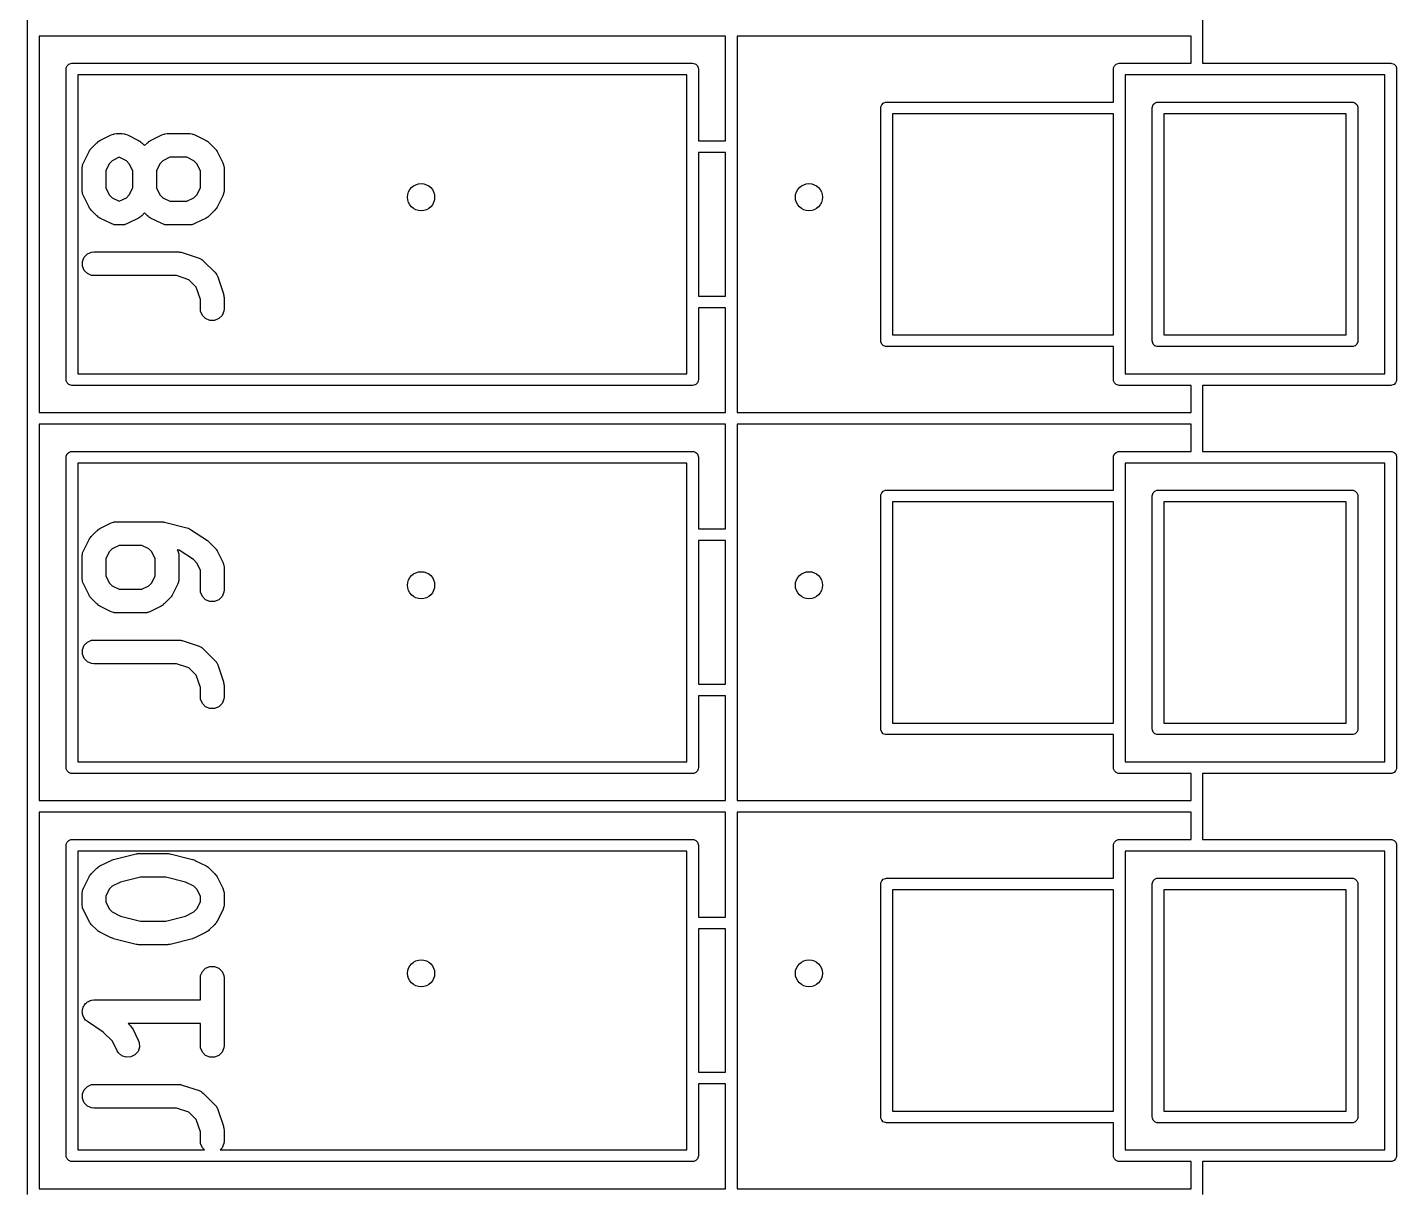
# Model space of a CAD drawing. Extents: x 0.23 to 2.98, y 0.27 to 3.73.
# Drawn here: x 0.23 to 0.925, y 1.407 to 1.997 of the extents above; entities that cross this region are included whole.
import ezdxf

# ---------------------------------------------------------------- set-up
doc = ezdxf.new("R2010")
doc.units = 0
doc.header["$MEASUREMENT"] = 0
doc.layers.add('BLACK', color=7, linetype='CONTINUOUS')

msp = doc.modelspace()

# ---------------------------------------------------------------- linework, layer by layer
at = {"layer": 'BLACK', "linetype": 'CONTINUOUS'}
for p, q in [((0.23044, 1.99583), (0.23044, 2.19268)), ((0.82689, 2.01256), (0.82689, 1.99583)), ((0.23044, 1.79898), (0.23044, 1.99583)), ((0.82689, 1.99583), (0.82689, 1.97909)), ((0.23634, 1.99287), (0.23634, 1.80193)), ((0.58477, 1.99287), (0.23634, 1.99287)), ((0.58477, 1.93972), (0.58477, 1.99287)), ((0.59067, 1.99287), (0.59067, 1.80193)), ((0.82099, 1.99287), (0.59067, 1.99287)), ((0.82099, 1.97909), (0.82099, 1.99287)), ((0.25012, 1.97614), (0.25017, 1.97672)), ((0.25012, 1.81866), (0.25012, 1.97614)), ((0.25017, 1.97672), (0.25062, 1.97778)), ((0.25062, 1.97778), (0.25143, 1.9786)), ((0.25143, 1.9786), (0.25249, 1.97904)), ((0.25249, 1.97904), (0.25307, 1.97909)), ((0.25307, 1.97909), (0.56803, 1.97909)), ((0.56803, 1.97909), (0.56861, 1.97904)), ((0.56861, 1.97904), (0.56967, 1.9786)), ((0.56967, 1.9786), (0.57049, 1.97778)), ((0.57049, 1.97778), (0.57093, 1.97672)), ((0.57093, 1.97672), (0.57098, 1.97614)), ((0.57098, 1.97614), (0.57098, 1.93972)), ((0.78162, 1.97614), (0.78167, 1.97672)), ((0.78162, 1.95941), (0.78162, 1.97614)), ((0.78167, 1.97672), (0.78212, 1.97778)), ((0.78212, 1.97778), (0.78293, 1.9786)), ((0.78293, 1.9786), (0.78399, 1.97904)), ((0.78399, 1.97904), (0.78457, 1.97909)), ((0.78457, 1.97909), (0.82099, 1.97909)), ((0.82689, 1.97909), (0.92241, 1.97909)), ((0.92241, 1.97909), (0.92298, 1.97904)), ((0.92298, 1.97904), (0.92405, 1.9786)), ((0.92405, 1.9786), (0.92486, 1.97778)), ((0.92486, 1.97778), (0.9253, 1.97672)), ((0.9253, 1.97672), (0.9253, 1.97636)), ((0.9253, 1.97636), (0.92532, 1.97614)), ((0.92532, 1.97614), (0.92532, 1.81866)), ((0.25602, 1.97319), (0.25602, 1.82161)), ((0.56508, 1.97319), (0.25602, 1.97319)), ((0.56508, 1.82161), (0.56508, 1.97319)), ((0.78752, 1.97319), (0.78752, 1.82161)), ((0.91942, 1.97319), (0.78752, 1.97319)), ((0.91942, 1.82161), (0.91942, 1.97319)), ((0.66351, 1.95646), (0.66356, 1.95704)), ((0.66351, 1.83834), (0.66351, 1.95646)), ((0.66356, 1.95704), (0.66401, 1.9581)), ((0.66401, 1.9581), (0.66482, 1.95892)), ((0.66482, 1.95892), (0.66588, 1.95936)), ((0.66588, 1.95936), (0.66592, 1.95936)), ((0.66592, 1.95936), (0.66646, 1.95941)), ((0.66646, 1.95941), (0.78162, 1.95941)), ((0.66941, 1.9535), (0.66941, 1.8413)), ((0.78162, 1.9535), (0.66941, 1.9535)), ((0.78162, 1.8413), (0.78162, 1.9535)), ((0.80131, 1.9565), (0.80136, 1.95707)), ((0.80131, 1.83831), (0.80131, 1.9565)), ((0.80136, 1.95707), (0.8018, 1.95814)), ((0.8018, 1.95814), (0.80262, 1.95895)), ((0.80262, 1.95895), (0.80368, 1.95939)), ((0.80368, 1.95939), (0.80408, 1.95939)), ((0.80408, 1.95939), (0.80426, 1.95941)), ((0.80426, 1.95941), (0.90268, 1.95941)), ((0.80721, 1.9535), (0.80721, 1.8413)), ((0.89973, 1.9535), (0.80721, 1.9535)), ((0.89973, 1.8413), (0.89973, 1.9535)), ((0.90268, 1.95941), (0.90286, 1.95939)), ((0.90286, 1.95939), (0.90326, 1.95939)), ((0.90326, 1.95939), (0.90432, 1.95895)), ((0.90432, 1.95895), (0.90514, 1.95814)), ((0.90514, 1.95814), (0.90558, 1.95707)), ((0.90558, 1.95707), (0.90563, 1.9565)), ((0.90563, 1.9565), (0.90563, 1.83831)), ((0.26284, 1.93593), (0.2657, 1.93879)), ((0.2657, 1.93879), (0.26616, 1.93916)), ((0.26616, 1.93916), (0.26626, 1.93928)), ((0.26626, 1.93928), (0.26644, 1.9394)), ((0.26644, 1.9394), (0.2666, 1.93953)), ((0.2666, 1.93953), (0.26675, 1.93959)), ((0.26675, 1.93959), (0.26725, 1.93991)), ((0.26725, 1.93991), (0.27297, 1.94277)), ((0.27297, 1.94277), (0.27407, 1.94319)), ((0.27407, 1.94319), (0.27428, 1.9432)), ((0.27428, 1.9432), (0.27448, 1.94329)), ((0.27448, 1.94329), (0.27565, 1.9434)), ((0.27565, 1.9434), (0.27851, 1.9434)), ((0.27851, 1.9434), (0.27968, 1.94329)), ((0.27968, 1.94329), (0.27988, 1.9432)), ((0.27988, 1.9432), (0.28009, 1.94319)), ((0.28009, 1.94319), (0.28119, 1.94277)), ((0.28119, 1.94277), (0.28691, 1.93991)), ((0.28691, 1.93991), (0.28741, 1.93959)), ((0.28741, 1.93959), (0.28756, 1.93953)), ((0.28756, 1.93953), (0.28772, 1.9394)), ((0.28772, 1.9394), (0.2879, 1.93928)), ((0.2879, 1.93928), (0.28801, 1.93916)), ((0.28801, 1.93916), (0.28847, 1.93879)), ((0.28847, 1.93879), (0.28994, 1.93732)), ((0.28994, 1.93732), (0.29141, 1.93879)), ((0.29141, 1.93879), (0.29187, 1.93916)), ((0.29187, 1.93916), (0.29197, 1.93928)), ((0.29197, 1.93928), (0.29215, 1.9394)), ((0.29215, 1.9394), (0.29232, 1.93953)), ((0.29232, 1.93953), (0.29247, 1.93959)), ((0.29247, 1.93959), (0.29297, 1.93991)), ((0.29297, 1.93991), (0.29868, 1.94277)), ((0.29868, 1.94277), (0.29978, 1.94319)), ((0.29978, 1.94319), (0.3, 1.9432)), ((0.3, 1.9432), (0.3002, 1.94329)), ((0.3002, 1.94329), (0.30137, 1.9434)), ((0.30137, 1.9434), (0.3128, 1.9434)), ((0.3128, 1.9434), (0.31397, 1.94329)), ((0.31397, 1.94329), (0.31416, 1.9432)), ((0.31416, 1.9432), (0.31438, 1.94319)), ((0.31438, 1.94319), (0.31548, 1.94277)), ((0.31548, 1.94277), (0.32119, 1.93991)), ((0.32119, 1.93991), (0.3217, 1.93959)), ((0.3217, 1.93959), (0.32184, 1.93953)), ((0.32184, 1.93953), (0.32201, 1.9394)), ((0.32201, 1.9394), (0.32219, 1.93928)), ((0.32219, 1.93928), (0.32229, 1.93916)), ((0.32229, 1.93916), (0.32275, 1.93879)), ((0.32275, 1.93879), (0.32561, 1.93593)), ((0.57098, 1.93972), (0.58477, 1.93972)), ((0.25886, 1.92866), (0.26171, 1.93437)), ((0.26171, 1.93437), (0.26203, 1.93487)), ((0.26203, 1.93487), (0.26209, 1.93502)), ((0.26209, 1.93502), (0.26223, 1.93519)), ((0.26223, 1.93519), (0.26234, 1.93537)), ((0.26234, 1.93537), (0.26246, 1.93547)), ((0.26246, 1.93547), (0.26284, 1.93593)), ((0.32561, 1.93593), (0.32599, 1.93547)), ((0.32599, 1.93547), (0.32611, 1.93537)), ((0.32611, 1.93537), (0.32622, 1.93519)), ((0.32622, 1.93519), (0.32636, 1.93502)), ((0.32636, 1.93502), (0.32642, 1.93487)), ((0.32642, 1.93487), (0.32673, 1.93437)), ((0.32673, 1.93437), (0.32959, 1.92866)), ((0.57098, 1.93382), (0.57098, 1.86098)), ((0.58477, 1.93382), (0.57098, 1.93382)), ((0.58477, 1.86098), (0.58477, 1.93382)), ((0.25822, 1.92597), (0.25834, 1.92714)), ((0.25822, 1.91454), (0.25822, 1.92597)), ((0.25834, 1.92714), (0.25842, 1.92734)), ((0.25842, 1.92734), (0.25844, 1.92756)), ((0.25844, 1.92756), (0.25886, 1.92866)), ((0.27201, 1.92813), (0.27022, 1.92456)), ((0.27349, 1.92961), (0.27201, 1.92813)), ((0.27707, 1.9314), (0.27349, 1.92961)), ((0.27709, 1.9314), (0.27707, 1.9314)), ((0.28067, 1.92961), (0.27709, 1.9314)), ((0.28215, 1.92813), (0.28067, 1.92961)), ((0.28394, 1.92456), (0.28215, 1.92813)), ((0.29773, 1.92813), (0.29594, 1.92456)), ((0.29921, 1.92961), (0.29773, 1.92813)), ((0.30278, 1.9314), (0.29921, 1.92961)), ((0.31138, 1.9314), (0.30278, 1.9314)), ((0.31496, 1.92961), (0.31138, 1.9314)), ((0.31644, 1.92813), (0.31496, 1.92961)), ((0.31822, 1.92456), (0.31644, 1.92813)), ((0.32959, 1.92866), (0.33001, 1.92756)), ((0.33001, 1.92756), (0.33003, 1.92734)), ((0.33003, 1.92734), (0.33011, 1.92714)), ((0.33011, 1.92714), (0.33022, 1.92597)), ((0.33022, 1.92597), (0.33022, 1.91454)), ((0.27022, 1.92456), (0.27022, 1.91596)), ((0.28394, 1.91596), (0.28394, 1.92456)), ((0.29594, 1.92456), (0.29594, 1.91596)), ((0.31822, 1.91596), (0.31822, 1.92456)), ((0.25834, 1.91337), (0.25822, 1.91454)), ((0.25842, 1.91317), (0.25834, 1.91337)), ((0.25844, 1.91296), (0.25842, 1.91317)), ((0.25886, 1.91186), (0.25844, 1.91296)), ((0.26171, 1.90615), (0.25886, 1.91186)), ((0.27022, 1.91596), (0.27201, 1.91238)), ((0.27201, 1.91238), (0.27349, 1.9109)), ((0.28067, 1.9109), (0.28215, 1.91238)), ((0.28215, 1.91238), (0.28394, 1.91596)), ((0.29594, 1.91596), (0.29773, 1.91238)), ((0.29773, 1.91238), (0.29921, 1.9109)), ((0.31496, 1.9109), (0.31644, 1.91238)), ((0.31644, 1.91238), (0.31822, 1.91596)), ((0.32959, 1.91186), (0.32673, 1.90615)), ((0.33001, 1.91296), (0.32959, 1.91186)), ((0.33003, 1.91317), (0.33001, 1.91296)), ((0.33011, 1.91337), (0.33003, 1.91317)), ((0.33022, 1.91454), (0.33011, 1.91337)), ((0.26203, 1.90564), (0.26171, 1.90615)), ((0.26209, 1.9055), (0.26203, 1.90564)), ((0.26223, 1.90533), (0.26209, 1.9055)), ((0.26234, 1.90515), (0.26223, 1.90533)), ((0.26246, 1.90505), (0.26234, 1.90515)), ((0.26284, 1.90459), (0.26246, 1.90505)), ((0.2657, 1.90173), (0.26284, 1.90459)), ((0.27349, 1.9109), (0.27707, 1.90912)), ((0.27707, 1.90912), (0.27709, 1.90912)), ((0.27709, 1.90912), (0.28067, 1.9109)), ((0.29921, 1.9109), (0.30278, 1.90912)), ((0.30278, 1.90912), (0.31138, 1.90912)), ((0.31138, 1.90912), (0.31496, 1.9109)), ((0.32561, 1.90459), (0.32275, 1.90173)), ((0.32599, 1.90505), (0.32561, 1.90459)), ((0.32611, 1.90515), (0.32599, 1.90505)), ((0.32622, 1.90533), (0.32611, 1.90515)), ((0.32636, 1.9055), (0.32622, 1.90533)), ((0.32642, 1.90564), (0.32636, 1.9055)), ((0.32673, 1.90615), (0.32642, 1.90564)), ((0.26616, 1.90135), (0.2657, 1.90173)), ((0.26626, 1.90123), (0.26616, 1.90135)), ((0.26644, 1.90112), (0.26626, 1.90123)), ((0.2666, 1.90098), (0.26644, 1.90112)), ((0.26675, 1.90092), (0.2666, 1.90098)), ((0.26725, 1.90061), (0.26675, 1.90092)), ((0.27297, 1.89775), (0.26725, 1.90061)), ((0.27407, 1.89733), (0.27297, 1.89775)), ((0.27428, 1.89731), (0.27407, 1.89733)), ((0.27448, 1.89723), (0.27428, 1.89731)), ((0.27565, 1.89712), (0.27448, 1.89723)), ((0.27851, 1.89712), (0.27565, 1.89712)), ((0.27968, 1.89723), (0.27851, 1.89712)), ((0.27988, 1.89731), (0.27968, 1.89723)), ((0.28009, 1.89733), (0.27988, 1.89731)), ((0.28119, 1.89775), (0.28009, 1.89733)), ((0.28691, 1.90061), (0.28119, 1.89775)), ((0.28741, 1.90092), (0.28691, 1.90061)), ((0.28756, 1.90098), (0.28741, 1.90092)), ((0.28772, 1.90112), (0.28756, 1.90098)), ((0.2879, 1.90123), (0.28772, 1.90112)), ((0.28801, 1.90135), (0.2879, 1.90123)), ((0.28847, 1.90173), (0.28801, 1.90135)), ((0.28994, 1.9032), (0.28847, 1.90173)), ((0.29141, 1.90173), (0.28994, 1.9032)), ((0.29187, 1.90135), (0.29141, 1.90173)), ((0.29197, 1.90123), (0.29187, 1.90135)), ((0.29215, 1.90112), (0.29197, 1.90123)), ((0.29232, 1.90098), (0.29215, 1.90112)), ((0.29247, 1.90092), (0.29232, 1.90098)), ((0.29297, 1.90061), (0.29247, 1.90092)), ((0.29868, 1.89775), (0.29297, 1.90061)), ((0.29978, 1.89733), (0.29868, 1.89775)), ((0.3, 1.89731), (0.29978, 1.89733)), ((0.3002, 1.89723), (0.3, 1.89731)), ((0.30137, 1.89712), (0.3002, 1.89723)), ((0.3128, 1.89712), (0.30137, 1.89712)), ((0.31397, 1.89723), (0.3128, 1.89712)), ((0.31416, 1.89731), (0.31397, 1.89723)), ((0.31438, 1.89733), (0.31416, 1.89731)), ((0.31548, 1.89775), (0.31438, 1.89733)), ((0.32119, 1.90061), (0.31548, 1.89775)), ((0.3217, 1.90092), (0.32119, 1.90061)), ((0.32184, 1.90098), (0.3217, 1.90092)), ((0.32201, 1.90112), (0.32184, 1.90098)), ((0.32219, 1.90123), (0.32201, 1.90112)), ((0.32229, 1.90135), (0.32219, 1.90123)), ((0.32275, 1.90173), (0.32229, 1.90135)), ((0.26089, 1.88239), (0.26305, 1.88329)), ((0.26305, 1.88329), (0.26422, 1.8834)), ((0.26422, 1.8834), (0.30708, 1.8834)), ((0.30708, 1.8834), (0.30767, 1.88334)), ((0.30767, 1.88334), (0.30783, 1.88335)), ((0.30783, 1.88335), (0.30804, 1.88331)), ((0.30804, 1.88331), (0.30825, 1.88329)), ((0.30825, 1.88329), (0.3084, 1.88323)), ((0.3084, 1.88323), (0.30898, 1.88309)), ((0.25834, 1.87857), (0.25923, 1.88074)), ((0.25834, 1.87623), (0.25834, 1.87857)), ((0.25923, 1.87407), (0.25834, 1.87623)), ((0.25923, 1.88074), (0.26089, 1.88239)), ((0.30898, 1.88309), (0.31755, 1.88024)), ((0.31755, 1.88024), (0.31862, 1.87976)), ((0.31862, 1.87976), (0.31879, 1.87962)), ((0.31879, 1.87962), (0.31899, 1.87953)), ((0.31899, 1.87953), (0.31989, 1.87879)), ((0.31989, 1.87879), (0.32561, 1.87307)), ((0.26089, 1.87241), (0.25923, 1.87407)), ((0.26305, 1.87152), (0.26089, 1.87241)), ((0.26422, 1.8714), (0.26305, 1.87152)), ((0.30611, 1.8714), (0.26422, 1.8714)), ((0.31241, 1.8693), (0.30611, 1.8714)), ((0.31612, 1.86559), (0.31241, 1.8693)), ((0.32561, 1.87307), (0.32636, 1.87216)), ((0.32636, 1.87216), (0.32644, 1.87196)), ((0.32644, 1.87196), (0.32658, 1.8718)), ((0.32658, 1.8718), (0.32706, 1.87073)), ((0.32706, 1.87073), (0.32992, 1.86216)), ((0.31822, 1.85929), (0.31612, 1.86559)), ((0.31822, 1.85454), (0.31822, 1.85929)), ((0.32992, 1.86216), (0.33005, 1.86158)), ((0.33005, 1.86158), (0.33011, 1.86143)), ((0.33011, 1.86143), (0.33013, 1.86122)), ((0.33013, 1.86122), (0.33018, 1.86101)), ((0.33018, 1.86101), (0.33017, 1.86085)), ((0.33017, 1.86085), (0.33022, 1.86026)), ((0.33022, 1.86026), (0.33022, 1.85454)), ((0.57098, 1.86098), (0.58477, 1.86098)), ((0.31834, 1.85337), (0.31822, 1.85454)), ((0.31923, 1.85121), (0.31834, 1.85337)), ((0.32089, 1.84956), (0.31923, 1.85121)), ((0.32305, 1.84866), (0.32089, 1.84956)), ((0.32539, 1.84866), (0.32305, 1.84866)), ((0.32756, 1.84956), (0.32539, 1.84866)), ((0.32921, 1.85121), (0.32756, 1.84956)), ((0.33011, 1.85337), (0.32921, 1.85121)), ((0.33022, 1.85454), (0.33011, 1.85337)), ((0.58477, 1.85508), (0.57098, 1.85508)), ((0.57098, 1.85508), (0.57098, 1.81866)), ((0.58477, 1.80193), (0.58477, 1.85508)), ((0.66356, 1.83777), (0.66351, 1.83834)), ((0.66401, 1.8367), (0.66356, 1.83777)), ((0.66482, 1.83589), (0.66401, 1.8367)), ((0.66588, 1.83545), (0.66482, 1.83589)), ((0.66592, 1.83545), (0.66588, 1.83545)), ((0.66646, 1.83539), (0.66592, 1.83545)), ((0.78162, 1.83539), (0.66646, 1.83539)), ((0.66941, 1.8413), (0.78162, 1.8413)), ((0.78162, 1.81866), (0.78162, 1.83539)), ((0.80136, 1.83773), (0.80131, 1.83831)), ((0.8018, 1.83667), (0.80136, 1.83773)), ((0.80262, 1.83585), (0.8018, 1.83667)), ((0.80368, 1.83541), (0.80262, 1.83585)), ((0.80408, 1.83541), (0.80368, 1.83541)), ((0.80426, 1.83539), (0.80408, 1.83541)), ((0.90268, 1.83539), (0.80426, 1.83539)), ((0.80721, 1.8413), (0.89973, 1.8413)), ((0.90286, 1.83541), (0.90268, 1.83539)), ((0.90326, 1.83541), (0.90286, 1.83541)), ((0.90432, 1.83585), (0.90326, 1.83541)), ((0.90514, 1.83667), (0.90432, 1.83585)), ((0.90558, 1.83773), (0.90514, 1.83667)), ((0.90563, 1.83831), (0.90558, 1.83773)), ((0.25602, 1.82161), (0.56508, 1.82161)), ((0.78752, 1.82161), (0.91942, 1.82161)), ((0.25017, 1.81809), (0.25012, 1.81866)), ((0.25062, 1.81702), (0.25017, 1.81809)), ((0.25143, 1.81621), (0.25062, 1.81702)), ((0.25249, 1.81577), (0.25143, 1.81621)), ((0.25307, 1.81571), (0.25249, 1.81577)), ((0.56803, 1.81571), (0.25307, 1.81571)), ((0.56861, 1.81577), (0.56803, 1.81571)), ((0.56967, 1.81621), (0.56861, 1.81577)), ((0.57049, 1.81702), (0.56967, 1.81621)), ((0.57093, 1.81809), (0.57049, 1.81702)), ((0.57098, 1.81866), (0.57093, 1.81809)), ((0.78167, 1.81809), (0.78162, 1.81866)), ((0.78212, 1.81702), (0.78167, 1.81809)), ((0.78293, 1.81621), (0.78212, 1.81702)), ((0.78399, 1.81577), (0.78293, 1.81621)), ((0.78457, 1.81571), (0.78399, 1.81577)), ((0.82099, 1.81571), (0.78457, 1.81571)), ((0.82099, 1.80193), (0.82099, 1.81571)), ((0.92237, 1.81571), (0.82689, 1.81571)), ((0.82689, 1.81571), (0.82689, 1.79898)), ((0.92295, 1.81577), (0.92237, 1.81571)), ((0.92401, 1.81621), (0.92295, 1.81577)), ((0.92483, 1.81702), (0.92401, 1.81621)), ((0.92527, 1.81809), (0.92483, 1.81702)), ((0.92532, 1.81866), (0.92527, 1.81809)), ((0.23634, 1.80193), (0.58477, 1.80193)), ((0.59067, 1.80193), (0.82099, 1.80193)), ((0.23044, 1.60213), (0.23044, 1.79898)), ((0.23634, 1.79602), (0.23634, 1.60508)), ((0.58477, 1.79602), (0.23634, 1.79602)), ((0.58477, 1.74287), (0.58477, 1.79602)), ((0.59067, 1.79602), (0.59067, 1.60508)), ((0.82099, 1.79602), (0.59067, 1.79602)), ((0.82099, 1.78224), (0.82099, 1.79602)), ((0.82689, 1.79898), (0.82689, 1.78224)), ((0.25012, 1.77929), (0.25017, 1.77987)), ((0.25012, 1.62181), (0.25012, 1.77929)), ((0.25017, 1.77987), (0.25062, 1.78093)), ((0.25062, 1.78093), (0.25143, 1.78175)), ((0.25143, 1.78175), (0.25249, 1.78219)), ((0.25249, 1.78219), (0.25307, 1.78224)), ((0.25307, 1.78224), (0.56803, 1.78224)), ((0.56803, 1.78224), (0.56861, 1.78219)), ((0.56861, 1.78219), (0.56967, 1.78175)), ((0.56967, 1.78175), (0.57049, 1.78093)), ((0.57049, 1.78093), (0.57093, 1.77987)), ((0.57093, 1.77987), (0.57098, 1.77929)), ((0.57098, 1.77929), (0.57098, 1.74287)), ((0.78162, 1.77929), (0.78167, 1.77987)), ((0.78162, 1.76256), (0.78162, 1.77929)), ((0.78167, 1.77987), (0.78212, 1.78093)), ((0.78212, 1.78093), (0.78293, 1.78175)), ((0.78293, 1.78175), (0.78399, 1.78219)), ((0.78399, 1.78219), (0.78457, 1.78224)), ((0.78457, 1.78224), (0.82099, 1.78224)), ((0.82689, 1.78224), (0.92241, 1.78224)), ((0.92241, 1.78224), (0.92298, 1.78219)), ((0.92298, 1.78219), (0.92405, 1.78175)), ((0.92405, 1.78175), (0.92486, 1.78093)), ((0.92486, 1.78093), (0.9253, 1.77987)), ((0.9253, 1.77987), (0.9253, 1.77951)), ((0.9253, 1.77951), (0.92532, 1.77929)), ((0.92532, 1.77929), (0.92532, 1.62181)), ((0.25602, 1.77634), (0.25602, 1.62476)), ((0.56508, 1.77634), (0.25602, 1.77634)), ((0.56508, 1.62476), (0.56508, 1.77634)), ((0.78752, 1.77634), (0.78752, 1.62476)), ((0.91942, 1.77634), (0.78752, 1.77634)), ((0.91942, 1.62476), (0.91942, 1.77634)), ((0.66351, 1.75961), (0.66356, 1.76019)), ((0.66351, 1.64149), (0.66351, 1.75961)), ((0.66356, 1.76019), (0.66401, 1.76125)), ((0.66401, 1.76125), (0.66482, 1.76207)), ((0.66482, 1.76207), (0.66588, 1.76251)), ((0.66588, 1.76251), (0.66592, 1.76251)), ((0.66592, 1.76251), (0.66646, 1.76256)), ((0.66646, 1.76256), (0.78162, 1.76256)), ((0.80131, 1.75965), (0.80136, 1.76022)), ((0.80131, 1.64146), (0.80131, 1.75965)), ((0.80136, 1.76022), (0.8018, 1.76129)), ((0.8018, 1.76129), (0.80262, 1.7621)), ((0.80262, 1.7621), (0.80368, 1.76254)), ((0.80368, 1.76254), (0.80408, 1.76254)), ((0.80408, 1.76254), (0.80426, 1.76256)), ((0.80426, 1.76256), (0.90268, 1.76256)), ((0.90268, 1.76256), (0.90286, 1.76254)), ((0.90286, 1.76254), (0.90326, 1.76254)), ((0.90326, 1.76254), (0.90432, 1.7621)), ((0.90432, 1.7621), (0.90514, 1.76129)), ((0.90514, 1.76129), (0.90558, 1.76022)), ((0.90558, 1.76022), (0.90563, 1.75965)), ((0.90563, 1.75965), (0.90563, 1.64146)), ((0.66941, 1.75665), (0.66941, 1.64445)), ((0.78162, 1.75665), (0.66941, 1.75665)), ((0.78162, 1.64445), (0.78162, 1.75665)), ((0.80721, 1.75665), (0.80721, 1.64445)), ((0.89973, 1.75665), (0.80721, 1.75665)), ((0.89973, 1.64445), (0.89973, 1.75665)), ((0.26725, 1.74306), (0.27297, 1.74592)), ((0.27297, 1.74592), (0.27407, 1.74634)), ((0.27407, 1.74634), (0.27428, 1.74635)), ((0.27428, 1.74635), (0.27448, 1.74644)), ((0.27448, 1.74644), (0.27565, 1.74655)), ((0.27565, 1.74655), (0.29851, 1.74655)), ((0.29851, 1.74655), (0.29871, 1.74653)), ((0.29871, 1.74653), (0.2988, 1.74654)), ((0.2988, 1.74654), (0.29924, 1.74648)), ((0.29924, 1.74648), (0.29968, 1.74644)), ((0.29968, 1.74644), (0.29976, 1.7464)), ((0.29976, 1.7464), (0.29996, 1.74637)), ((0.29996, 1.74637), (0.31139, 1.74351)), ((0.25886, 1.73181), (0.26171, 1.73752)), ((0.26171, 1.73752), (0.26203, 1.73802)), ((0.26203, 1.73802), (0.26209, 1.73817)), ((0.26209, 1.73817), (0.26223, 1.73834)), ((0.26223, 1.73834), (0.26234, 1.73852)), ((0.26234, 1.73852), (0.26246, 1.73862)), ((0.26246, 1.73862), (0.26284, 1.73908)), ((0.26284, 1.73908), (0.2657, 1.74194)), ((0.2657, 1.74194), (0.26616, 1.74231)), ((0.26616, 1.74231), (0.26626, 1.74243)), ((0.26626, 1.74243), (0.26644, 1.74255)), ((0.26644, 1.74255), (0.2666, 1.74268)), ((0.2666, 1.74268), (0.26675, 1.74274)), ((0.26675, 1.74274), (0.26725, 1.74306)), ((0.31139, 1.74351), (0.31208, 1.74327)), ((0.31208, 1.74327), (0.31223, 1.74324)), ((0.31223, 1.74324), (0.31236, 1.74317)), ((0.31236, 1.74317), (0.3125, 1.74312)), ((0.3125, 1.74312), (0.31262, 1.74303)), ((0.31262, 1.74303), (0.31327, 1.74269)), ((0.31327, 1.74269), (0.32184, 1.73697)), ((0.57098, 1.74287), (0.58477, 1.74287)), ((0.25822, 1.72912), (0.25834, 1.73029)), ((0.25834, 1.73029), (0.25842, 1.73049)), ((0.25842, 1.73049), (0.25844, 1.73071)), ((0.25844, 1.73071), (0.25886, 1.73181)), ((0.27201, 1.73128), (0.27022, 1.72771)), ((0.27349, 1.73276), (0.27201, 1.73128)), ((0.27707, 1.73455), (0.27349, 1.73276)), ((0.28852, 1.73455), (0.27707, 1.73455)), ((0.2921, 1.73276), (0.28852, 1.73455)), ((0.29358, 1.73128), (0.2921, 1.73276)), ((0.29537, 1.72771), (0.29358, 1.73128)), ((0.30747, 1.73213), (0.30644, 1.73238)), ((0.30644, 1.73238), (0.30673, 1.73181)), ((0.30673, 1.73181), (0.30715, 1.73071)), ((0.30715, 1.73071), (0.30717, 1.73049)), ((0.30717, 1.73049), (0.30725, 1.73029)), ((0.30725, 1.73029), (0.30737, 1.72912)), ((0.31469, 1.72732), (0.30747, 1.73213)), ((0.32184, 1.73697), (0.32184, 1.73697)), ((0.32184, 1.73697), (0.32184, 1.73697)), ((0.32184, 1.73697), (0.32229, 1.7366)), ((0.32229, 1.7366), (0.32275, 1.73623)), ((0.32275, 1.73623), (0.32275, 1.73623)), ((0.32275, 1.73623), (0.32275, 1.73622)), ((0.32275, 1.73622), (0.32561, 1.73337)), ((0.32561, 1.73337), (0.32599, 1.73291)), ((0.32599, 1.73291), (0.32611, 1.7328)), ((0.32611, 1.7328), (0.32622, 1.73262)), ((0.32622, 1.73262), (0.32636, 1.73246)), ((0.32636, 1.73246), (0.32642, 1.73231)), ((0.32642, 1.73231), (0.32673, 1.73181)), ((0.32673, 1.73181), (0.32959, 1.72609)), ((0.57098, 1.73697), (0.57098, 1.66413)), ((0.58477, 1.73697), (0.57098, 1.73697)), ((0.58477, 1.66413), (0.58477, 1.73697)), ((0.25822, 1.71769), (0.25822, 1.72912)), ((0.27022, 1.72771), (0.27022, 1.71911)), ((0.29537, 1.71911), (0.29537, 1.72771)), ((0.30737, 1.72912), (0.30737, 1.71769)), ((0.31644, 1.72557), (0.31469, 1.72732)), ((0.31822, 1.72199), (0.31644, 1.72557)), ((0.32959, 1.72609), (0.33001, 1.72499)), ((0.33001, 1.72499), (0.33003, 1.72478)), ((0.33003, 1.72478), (0.33011, 1.72458)), ((0.33011, 1.72458), (0.33022, 1.72341)), ((0.33022, 1.72341), (0.33022, 1.71198)), ((0.25834, 1.71652), (0.25822, 1.71769)), ((0.25842, 1.71632), (0.25834, 1.71652)), ((0.27022, 1.71911), (0.27201, 1.71553)), ((0.29358, 1.71553), (0.29537, 1.71911)), ((0.30725, 1.71652), (0.30717, 1.71632)), ((0.30737, 1.71769), (0.30725, 1.71652)), ((0.31822, 1.71198), (0.31822, 1.72199)), ((0.25844, 1.71611), (0.25842, 1.71632)), ((0.25886, 1.71501), (0.25844, 1.71611)), ((0.26171, 1.7093), (0.25886, 1.71501)), ((0.27201, 1.71553), (0.27349, 1.71405)), ((0.27349, 1.71405), (0.27707, 1.71227)), ((0.27707, 1.71227), (0.28852, 1.71227)), ((0.28852, 1.71227), (0.2921, 1.71405)), ((0.2921, 1.71405), (0.29358, 1.71553)), ((0.30673, 1.71501), (0.30388, 1.7093)), ((0.30715, 1.71611), (0.30673, 1.71501)), ((0.30717, 1.71632), (0.30715, 1.71611)), ((0.31834, 1.71081), (0.31822, 1.71198)), ((0.31923, 1.70865), (0.31834, 1.71081)), ((0.33011, 1.71081), (0.32921, 1.70865)), ((0.33022, 1.71198), (0.33011, 1.71081)), ((0.26203, 1.70879), (0.26171, 1.7093)), ((0.26209, 1.70865), (0.26203, 1.70879)), ((0.26223, 1.70848), (0.26209, 1.70865)), ((0.26234, 1.7083), (0.26223, 1.70848)), ((0.26246, 1.7082), (0.26234, 1.7083)), ((0.26284, 1.70774), (0.26246, 1.7082)), ((0.2657, 1.70488), (0.26284, 1.70774)), ((0.26616, 1.7045), (0.2657, 1.70488)), ((0.26626, 1.70438), (0.26616, 1.7045)), ((0.26644, 1.70427), (0.26626, 1.70438)), ((0.2666, 1.70413), (0.26644, 1.70427)), ((0.26675, 1.70407), (0.2666, 1.70413)), ((0.26725, 1.70376), (0.26675, 1.70407)), ((0.27297, 1.7009), (0.26725, 1.70376)), ((0.29834, 1.70376), (0.29262, 1.7009)), ((0.29884, 1.70407), (0.29834, 1.70376)), ((0.29899, 1.70413), (0.29884, 1.70407)), ((0.29915, 1.70427), (0.29899, 1.70413)), ((0.29933, 1.70438), (0.29915, 1.70427)), ((0.29943, 1.7045), (0.29933, 1.70438)), ((0.29989, 1.70488), (0.29943, 1.7045)), ((0.30275, 1.70774), (0.29989, 1.70488)), ((0.30313, 1.7082), (0.30275, 1.70774)), ((0.30325, 1.7083), (0.30313, 1.7082)), ((0.30336, 1.70848), (0.30325, 1.7083)), ((0.3035, 1.70865), (0.30336, 1.70848)), ((0.30356, 1.70879), (0.3035, 1.70865)), ((0.30388, 1.7093), (0.30356, 1.70879)), ((0.32089, 1.70699), (0.31923, 1.70865)), ((0.32305, 1.7061), (0.32089, 1.70699)), ((0.32539, 1.7061), (0.32305, 1.7061)), ((0.32756, 1.70699), (0.32539, 1.7061)), ((0.32921, 1.70865), (0.32756, 1.70699)), ((0.27407, 1.70048), (0.27297, 1.7009)), ((0.27428, 1.70046), (0.27407, 1.70048)), ((0.27448, 1.70038), (0.27428, 1.70046)), ((0.27565, 1.70027), (0.27448, 1.70038)), ((0.28994, 1.70027), (0.27565, 1.70027)), ((0.29111, 1.70038), (0.28994, 1.70027)), ((0.29131, 1.70046), (0.29111, 1.70038)), ((0.29152, 1.70048), (0.29131, 1.70046)), ((0.29262, 1.7009), (0.29152, 1.70048)), ((0.25834, 1.68172), (0.25923, 1.68388)), ((0.25834, 1.67938), (0.25834, 1.68172)), ((0.25923, 1.68388), (0.26089, 1.68554)), ((0.26089, 1.68554), (0.26305, 1.68644)), ((0.26305, 1.68644), (0.26422, 1.68655)), ((0.26422, 1.68655), (0.30708, 1.68655)), ((0.30708, 1.68655), (0.30767, 1.68649)), ((0.30767, 1.68649), (0.30783, 1.6865)), ((0.30783, 1.6865), (0.30804, 1.68646)), ((0.30804, 1.68646), (0.30825, 1.68644)), ((0.30825, 1.68644), (0.3084, 1.68638)), ((0.3084, 1.68638), (0.30898, 1.68624)), ((0.30898, 1.68624), (0.31755, 1.68339)), ((0.31755, 1.68339), (0.31862, 1.68291)), ((0.31862, 1.68291), (0.31879, 1.68277)), ((0.31879, 1.68277), (0.31899, 1.68268)), ((0.31899, 1.68268), (0.31989, 1.68194)), ((0.31989, 1.68194), (0.32561, 1.67622)), ((0.25923, 1.67722), (0.25834, 1.67938)), ((0.26089, 1.67556), (0.25923, 1.67722)), ((0.26305, 1.67467), (0.26089, 1.67556)), ((0.32561, 1.67622), (0.32636, 1.67531)), ((0.32636, 1.67531), (0.32644, 1.67511)), ((0.32644, 1.67511), (0.32658, 1.67495)), ((0.32658, 1.67495), (0.32706, 1.67388)), ((0.26422, 1.67455), (0.26305, 1.67467)), ((0.30611, 1.67455), (0.26422, 1.67455)), ((0.31241, 1.67245), (0.30611, 1.67455)), ((0.31612, 1.66874), (0.31241, 1.67245)), ((0.31822, 1.66243), (0.31612, 1.66874)), ((0.32706, 1.67388), (0.32992, 1.66531)), ((0.31822, 1.65769), (0.31822, 1.66243)), ((0.32992, 1.66531), (0.33005, 1.66473)), ((0.33005, 1.66473), (0.33011, 1.66458)), ((0.33011, 1.66458), (0.33013, 1.66437)), ((0.33013, 1.66437), (0.33018, 1.66416)), ((0.33018, 1.66416), (0.33017, 1.664)), ((0.33017, 1.664), (0.33022, 1.66341)), ((0.33022, 1.66341), (0.33022, 1.65769)), ((0.57098, 1.66413), (0.58477, 1.66413)), ((0.31834, 1.65652), (0.31822, 1.65769)), ((0.31923, 1.65436), (0.31834, 1.65652)), ((0.32089, 1.65271), (0.31923, 1.65436)), ((0.32921, 1.65436), (0.32756, 1.65271)), ((0.33011, 1.65652), (0.32921, 1.65436)), ((0.33022, 1.65769), (0.33011, 1.65652)), ((0.58477, 1.65823), (0.57098, 1.65823)), ((0.57098, 1.65823), (0.57098, 1.62181)), ((0.58477, 1.60508), (0.58477, 1.65823)), ((0.32305, 1.65181), (0.32089, 1.65271)), ((0.32539, 1.65181), (0.32305, 1.65181)), ((0.32756, 1.65271), (0.32539, 1.65181)), ((0.66356, 1.64092), (0.66351, 1.64149)), ((0.66401, 1.63985), (0.66356, 1.64092)), ((0.66941, 1.64445), (0.78162, 1.64445)), ((0.80136, 1.64088), (0.80131, 1.64146)), ((0.8018, 1.63982), (0.80136, 1.64088)), ((0.80721, 1.64445), (0.89973, 1.64445)), ((0.90558, 1.64088), (0.90514, 1.63982)), ((0.90563, 1.64146), (0.90558, 1.64088)), ((0.66482, 1.63904), (0.66401, 1.63985)), ((0.66588, 1.6386), (0.66482, 1.63904)), ((0.66592, 1.6386), (0.66588, 1.6386)), ((0.66646, 1.63854), (0.66592, 1.6386)), ((0.78162, 1.63854), (0.66646, 1.63854)), ((0.78162, 1.62181), (0.78162, 1.63854)), ((0.80262, 1.639), (0.8018, 1.63982)), ((0.80368, 1.63856), (0.80262, 1.639)), ((0.80408, 1.63856), (0.80368, 1.63856)), ((0.80426, 1.63854), (0.80408, 1.63856)), ((0.90268, 1.63854), (0.80426, 1.63854)), ((0.90286, 1.63856), (0.90268, 1.63854)), ((0.90326, 1.63856), (0.90286, 1.63856)), ((0.90432, 1.639), (0.90326, 1.63856)), ((0.90514, 1.63982), (0.90432, 1.639)), ((0.25017, 1.62123), (0.25012, 1.62181)), ((0.25062, 1.62017), (0.25017, 1.62123)), ((0.25143, 1.61936), (0.25062, 1.62017)), ((0.25249, 1.61891), (0.25143, 1.61936)), ((0.25602, 1.62476), (0.56508, 1.62476)), ((0.56967, 1.61936), (0.56861, 1.61891)), ((0.57049, 1.62017), (0.56967, 1.61936)), ((0.57093, 1.62123), (0.57049, 1.62017)), ((0.57098, 1.62181), (0.57093, 1.62123)), ((0.78167, 1.62123), (0.78162, 1.62181)), ((0.78212, 1.62017), (0.78167, 1.62123)), ((0.78293, 1.61936), (0.78212, 1.62017)), ((0.78399, 1.61891), (0.78293, 1.61936)), ((0.78752, 1.62476), (0.91942, 1.62476)), ((0.92401, 1.61936), (0.92295, 1.61891)), ((0.92483, 1.62017), (0.92401, 1.61936)), ((0.92527, 1.62123), (0.92483, 1.62017)), ((0.92532, 1.62181), (0.92527, 1.62123)), ((0.25307, 1.61886), (0.25249, 1.61891)), ((0.56803, 1.61886), (0.25307, 1.61886)), ((0.56861, 1.61891), (0.56803, 1.61886)), ((0.78457, 1.61886), (0.78399, 1.61891)), ((0.82099, 1.61886), (0.78457, 1.61886)), ((0.82099, 1.60508), (0.82099, 1.61886)), ((0.92237, 1.61886), (0.82689, 1.61886)), ((0.82689, 1.61886), (0.82689, 1.60213)), ((0.92295, 1.61891), (0.92237, 1.61886)), ((0.23044, 1.40528), (0.23044, 1.60213)), ((0.23634, 1.60508), (0.58477, 1.60508)), ((0.23634, 1.59917), (0.23634, 1.40823)), ((0.58477, 1.59917), (0.23634, 1.59917)), ((0.58477, 1.54602), (0.58477, 1.59917)), ((0.59067, 1.60508), (0.82099, 1.60508)), ((0.59067, 1.59917), (0.59067, 1.40823)), ((0.82099, 1.59917), (0.59067, 1.59917)), ((0.82099, 1.58539), (0.82099, 1.59917)), ((0.82689, 1.60213), (0.82689, 1.58539)), ((0.25062, 1.58408), (0.25143, 1.5849)), ((0.25143, 1.5849), (0.25249, 1.58534)), ((0.25249, 1.58534), (0.25307, 1.58539)), ((0.25307, 1.58539), (0.56803, 1.58539)), ((0.56803, 1.58539), (0.56861, 1.58534)), ((0.56861, 1.58534), (0.56967, 1.5849)), ((0.56967, 1.5849), (0.57049, 1.58408)), ((0.78212, 1.58408), (0.78293, 1.5849)), ((0.78293, 1.5849), (0.78399, 1.58534)), ((0.78399, 1.58534), (0.78457, 1.58539)), ((0.78457, 1.58539), (0.82099, 1.58539)), ((0.82689, 1.58539), (0.92241, 1.58539)), ((0.92241, 1.58539), (0.92298, 1.58534)), ((0.92298, 1.58534), (0.92405, 1.5849)), ((0.92405, 1.5849), (0.92486, 1.58408)), ((0.25012, 1.58244), (0.25017, 1.58302)), ((0.25012, 1.42496), (0.25012, 1.58244)), ((0.25017, 1.58302), (0.25062, 1.58408)), ((0.25602, 1.57949), (0.25602, 1.42791)), ((0.56508, 1.57949), (0.25602, 1.57949)), ((0.2742, 1.57524), (0.28563, 1.57809)), ((0.28563, 1.57809), (0.28583, 1.57812)), ((0.28583, 1.57812), (0.28591, 1.57816)), ((0.28591, 1.57816), (0.28635, 1.5782)), ((0.28635, 1.5782), (0.28679, 1.57827)), ((0.28679, 1.57827), (0.28688, 1.57825)), ((0.28688, 1.57825), (0.28708, 1.57827)), ((0.28708, 1.57827), (0.30137, 1.57827)), ((0.30137, 1.57827), (0.30157, 1.57825)), ((0.30157, 1.57825), (0.30166, 1.57827)), ((0.30166, 1.57827), (0.3021, 1.5782)), ((0.3021, 1.5782), (0.30254, 1.57816)), ((0.30254, 1.57816), (0.30262, 1.57812)), ((0.30262, 1.57812), (0.30282, 1.57809)), ((0.30282, 1.57809), (0.31425, 1.57524)), ((0.56508, 1.42791), (0.56508, 1.57949)), ((0.57049, 1.58408), (0.57093, 1.58302)), ((0.57093, 1.58302), (0.57098, 1.58244)), ((0.57098, 1.58244), (0.57098, 1.54602)), ((0.78162, 1.58244), (0.78167, 1.58302)), ((0.78162, 1.56571), (0.78162, 1.58244)), ((0.78167, 1.58302), (0.78212, 1.58408)), ((0.78752, 1.57949), (0.78752, 1.42791)), ((0.91942, 1.57949), (0.78752, 1.57949)), ((0.91942, 1.42791), (0.91942, 1.57949)), ((0.92486, 1.58408), (0.9253, 1.58302)), ((0.9253, 1.58302), (0.9253, 1.58266)), ((0.9253, 1.58266), (0.92532, 1.58244)), ((0.92532, 1.58244), (0.92532, 1.42496)), ((0.26284, 1.56794), (0.2657, 1.5708)), ((0.2657, 1.5708), (0.26616, 1.57118)), ((0.26616, 1.57118), (0.26626, 1.5713)), ((0.26626, 1.5713), (0.26644, 1.57141)), ((0.26644, 1.57141), (0.2666, 1.57155)), ((0.2666, 1.57155), (0.26675, 1.57161)), ((0.26675, 1.57161), (0.26725, 1.57192)), ((0.26725, 1.57192), (0.27297, 1.57478)), ((0.27297, 1.57478), (0.27305, 1.57481)), ((0.27305, 1.57481), (0.27309, 1.57484)), ((0.27309, 1.57484), (0.27358, 1.57502)), ((0.27358, 1.57502), (0.27407, 1.5752)), ((0.27407, 1.5752), (0.27411, 1.57521)), ((0.27411, 1.57521), (0.2742, 1.57524)), ((0.31425, 1.57524), (0.31434, 1.57521)), ((0.31434, 1.57521), (0.31438, 1.5752)), ((0.31438, 1.5752), (0.31487, 1.57502)), ((0.31487, 1.57502), (0.31536, 1.57484)), ((0.31536, 1.57484), (0.31539, 1.57481)), ((0.31539, 1.57481), (0.31548, 1.57478)), ((0.31548, 1.57478), (0.32119, 1.57192)), ((0.32119, 1.57192), (0.3217, 1.57161)), ((0.3217, 1.57161), (0.32184, 1.57155)), ((0.32184, 1.57155), (0.32201, 1.57141)), ((0.32201, 1.57141), (0.32219, 1.5713)), ((0.32219, 1.5713), (0.32229, 1.57118)), ((0.32229, 1.57118), (0.32275, 1.5708)), ((0.32275, 1.5708), (0.32561, 1.56794)), ((0.25886, 1.56067), (0.26171, 1.56638)), ((0.26171, 1.56638), (0.26203, 1.56689)), ((0.26203, 1.56689), (0.26209, 1.56703)), ((0.26209, 1.56703), (0.26223, 1.5672)), ((0.26223, 1.5672), (0.26234, 1.56738)), ((0.26234, 1.56738), (0.26246, 1.56748)), ((0.26246, 1.56748), (0.26284, 1.56794)), ((0.27775, 1.56375), (0.27349, 1.56163)), ((0.28782, 1.56627), (0.27775, 1.56375)), ((0.30063, 1.56627), (0.28782, 1.56627)), ((0.3107, 1.56375), (0.30063, 1.56627)), ((0.31496, 1.56163), (0.3107, 1.56375)), ((0.32561, 1.56794), (0.32599, 1.56748)), ((0.32599, 1.56748), (0.32611, 1.56738)), ((0.32611, 1.56738), (0.32622, 1.5672)), ((0.32622, 1.5672), (0.32636, 1.56703)), ((0.32636, 1.56703), (0.32642, 1.56689)), ((0.32642, 1.56689), (0.32673, 1.56638)), ((0.32673, 1.56638), (0.32959, 1.56067)), ((0.66356, 1.56334), (0.66401, 1.5644)), ((0.66401, 1.5644), (0.66482, 1.56521)), ((0.66482, 1.56521), (0.66588, 1.56566)), ((0.66588, 1.56566), (0.66592, 1.56566)), ((0.66592, 1.56566), (0.66646, 1.56571)), ((0.66646, 1.56571), (0.78162, 1.56571)), ((0.80136, 1.56337), (0.8018, 1.56444)), ((0.8018, 1.56444), (0.80262, 1.56525)), ((0.80262, 1.56525), (0.80368, 1.56569)), ((0.80368, 1.56569), (0.80408, 1.56569)), ((0.80408, 1.56569), (0.80426, 1.56571)), ((0.80426, 1.56571), (0.90268, 1.56571)), ((0.90268, 1.56571), (0.90286, 1.56569)), ((0.90286, 1.56569), (0.90326, 1.56569)), ((0.90326, 1.56569), (0.90432, 1.56525)), ((0.90432, 1.56525), (0.90514, 1.56444)), ((0.90514, 1.56444), (0.90558, 1.56337)), ((0.25822, 1.55799), (0.25834, 1.55916)), ((0.25822, 1.55227), (0.25822, 1.55799)), ((0.25834, 1.55916), (0.25842, 1.55936)), ((0.25842, 1.55936), (0.25844, 1.55957)), ((0.25844, 1.55957), (0.25886, 1.56067)), ((0.27201, 1.56015), (0.27022, 1.55657)), ((0.27022, 1.55657), (0.27022, 1.55369)), ((0.27349, 1.56163), (0.27201, 1.56015)), ((0.31644, 1.56015), (0.31496, 1.56163)), ((0.31822, 1.55657), (0.31644, 1.56015)), ((0.31822, 1.55369), (0.31822, 1.55657)), ((0.32959, 1.56067), (0.33001, 1.55957)), ((0.33001, 1.55957), (0.33003, 1.55936)), ((0.33003, 1.55936), (0.33011, 1.55916)), ((0.33011, 1.55916), (0.33022, 1.55799)), ((0.33022, 1.55799), (0.33022, 1.55227)), ((0.66351, 1.56276), (0.66356, 1.56334)), ((0.66351, 1.44464), (0.66351, 1.56276)), ((0.66941, 1.5598), (0.66941, 1.4476)), ((0.78162, 1.5598), (0.66941, 1.5598)), ((0.78162, 1.4476), (0.78162, 1.5598)), ((0.80131, 1.5628), (0.80136, 1.56337)), ((0.80131, 1.44461), (0.80131, 1.5628)), ((0.80721, 1.5598), (0.80721, 1.4476)), ((0.89973, 1.5598), (0.80721, 1.5598)), ((0.89973, 1.4476), (0.89973, 1.5598)), ((0.90558, 1.56337), (0.90563, 1.5628)), ((0.90563, 1.5628), (0.90563, 1.44461)), ((0.25834, 1.5511), (0.25822, 1.55227)), ((0.25842, 1.5509), (0.25834, 1.5511)), ((0.25844, 1.55069), (0.25842, 1.5509)), ((0.25886, 1.54959), (0.25844, 1.55069)), ((0.27022, 1.55369), (0.27201, 1.55011)), ((0.27201, 1.55011), (0.27349, 1.54863)), ((0.31496, 1.54863), (0.31644, 1.55011)), ((0.31644, 1.55011), (0.31822, 1.55369)), ((0.33001, 1.55069), (0.32959, 1.54959)), ((0.33003, 1.5509), (0.33001, 1.55069)), ((0.33011, 1.5511), (0.33003, 1.5509)), ((0.33022, 1.55227), (0.33011, 1.5511)), ((0.26171, 1.54387), (0.25886, 1.54959)), ((0.26203, 1.54337), (0.26171, 1.54387)), ((0.26209, 1.54322), (0.26203, 1.54337)), ((0.26223, 1.54306), (0.26209, 1.54322)), ((0.26234, 1.54288), (0.26223, 1.54306)), ((0.26246, 1.54278), (0.26234, 1.54288)), ((0.26284, 1.54232), (0.26246, 1.54278)), ((0.27349, 1.54863), (0.27775, 1.5465)), ((0.27775, 1.5465), (0.28782, 1.54399)), ((0.28782, 1.54399), (0.30063, 1.54399)), ((0.30063, 1.54399), (0.3107, 1.5465)), ((0.3107, 1.5465), (0.31496, 1.54863)), ((0.32599, 1.54278), (0.32561, 1.54232)), ((0.32611, 1.54288), (0.32599, 1.54278)), ((0.32622, 1.54306), (0.32611, 1.54288)), ((0.32636, 1.54322), (0.32622, 1.54306)), ((0.32642, 1.54337), (0.32636, 1.54322)), ((0.32673, 1.54387), (0.32642, 1.54337)), ((0.32959, 1.54959), (0.32673, 1.54387)), ((0.57098, 1.54602), (0.58477, 1.54602)), ((0.2657, 1.53946), (0.26284, 1.54232)), ((0.26616, 1.53908), (0.2657, 1.53946)), ((0.26626, 1.53896), (0.26616, 1.53908)), ((0.26644, 1.53885), (0.26626, 1.53896)), ((0.2666, 1.53871), (0.26644, 1.53885)), ((0.26675, 1.53865), (0.2666, 1.53871)), ((0.26725, 1.53833), (0.26675, 1.53865)), ((0.27297, 1.53548), (0.26725, 1.53833)), ((0.32119, 1.53833), (0.31548, 1.53548)), ((0.3217, 1.53865), (0.32119, 1.53833)), ((0.32184, 1.53871), (0.3217, 1.53865)), ((0.32201, 1.53885), (0.32184, 1.53871)), ((0.32219, 1.53896), (0.32201, 1.53885)), ((0.32229, 1.53908), (0.32219, 1.53896)), ((0.32275, 1.53946), (0.32229, 1.53908)), ((0.32561, 1.54232), (0.32275, 1.53946)), ((0.57098, 1.54012), (0.57098, 1.46728)), ((0.58477, 1.54012), (0.57098, 1.54012)), ((0.58477, 1.46728), (0.58477, 1.54012)), ((0.27305, 1.53544), (0.27297, 1.53548)), ((0.27309, 1.53542), (0.27305, 1.53544)), ((0.27358, 1.53524), (0.27309, 1.53542)), ((0.27407, 1.53506), (0.27358, 1.53524)), ((0.27411, 1.53505), (0.27407, 1.53506)), ((0.2742, 1.53502), (0.27411, 1.53505)), ((0.28563, 1.53217), (0.2742, 1.53502)), ((0.28583, 1.53214), (0.28563, 1.53217)), ((0.28591, 1.5321), (0.28583, 1.53214)), ((0.28635, 1.53206), (0.28591, 1.5321)), ((0.28679, 1.53199), (0.28635, 1.53206)), ((0.28688, 1.53201), (0.28679, 1.53199)), ((0.28708, 1.53199), (0.28688, 1.53201)), ((0.30137, 1.53199), (0.28708, 1.53199)), ((0.30157, 1.53201), (0.30137, 1.53199)), ((0.30166, 1.53199), (0.30157, 1.53201)), ((0.3021, 1.53206), (0.30166, 1.53199)), ((0.30254, 1.5321), (0.3021, 1.53206)), ((0.30262, 1.53214), (0.30254, 1.5321)), ((0.30282, 1.53217), (0.30262, 1.53214)), ((0.31425, 1.53502), (0.30282, 1.53217)), ((0.31434, 1.53505), (0.31425, 1.53502)), ((0.31438, 1.53506), (0.31434, 1.53505)), ((0.31487, 1.53524), (0.31438, 1.53506)), ((0.31536, 1.53542), (0.31487, 1.53524)), ((0.31539, 1.53544), (0.31536, 1.53542)), ((0.31548, 1.53548), (0.31539, 1.53544)), ((0.31822, 1.51513), (0.31834, 1.5163)), ((0.31822, 1.50399), (0.31822, 1.51513)), ((0.31834, 1.5163), (0.31923, 1.51846)), ((0.31923, 1.51846), (0.32089, 1.52012)), ((0.32089, 1.52012), (0.32305, 1.52101)), ((0.32305, 1.52101), (0.32539, 1.52101)), ((0.32539, 1.52101), (0.32756, 1.52012)), ((0.32756, 1.52012), (0.32921, 1.51846)), ((0.32921, 1.51846), (0.33011, 1.5163)), ((0.33011, 1.5163), (0.33022, 1.51513)), ((0.33022, 1.51513), (0.33022, 1.48084)), ((0.25901, 1.50077), (0.25923, 1.50132)), ((0.25923, 1.50132), (0.25965, 1.50174)), ((0.25965, 1.50174), (0.25998, 1.50222)), ((0.25998, 1.50222), (0.26047, 1.50256)), ((0.26047, 1.50256), (0.26089, 1.50298)), ((0.26089, 1.50298), (0.26143, 1.5032)), ((0.26143, 1.5032), (0.26192, 1.50353)), ((0.26192, 1.50353), (0.2625, 1.50364)), ((0.2625, 1.50364), (0.26305, 1.50387)), ((0.26305, 1.50387), (0.26421, 1.50399)), ((0.26421, 1.50399), (0.26422, 1.50399)), ((0.26422, 1.50399), (0.26422, 1.50399)), ((0.26422, 1.50399), (0.26422, 1.50399)), ((0.26422, 1.50399), (0.31822, 1.50399)), ((0.25822, 1.49798), (0.25834, 1.49856)), ((0.25834, 1.4974), (0.25822, 1.49798)), ((0.25834, 1.49916), (0.25856, 1.4997)), ((0.25834, 1.49856), (0.25834, 1.49916)), ((0.25834, 1.49682), (0.25834, 1.4974)), ((0.25857, 1.49627), (0.25834, 1.49682)), ((0.25856, 1.4997), (0.25868, 1.50028)), ((0.25868, 1.49568), (0.25857, 1.49627)), ((0.25868, 1.50028), (0.25901, 1.50077)), ((0.25901, 1.4952), (0.25868, 1.49568)), ((0.25923, 1.49465), (0.25901, 1.4952)), ((0.25965, 1.49423), (0.25923, 1.49465)), ((0.25999, 1.49374), (0.25965, 1.49423)), ((0.26089, 1.493), (0.25999, 1.49374)), ((0.2609, 1.49299), (0.26089, 1.493)), ((0.26089, 1.493), (0.26089, 1.493)), ((0.26089, 1.493), (0.26089, 1.493)), ((0.26897, 1.48761), (0.2609, 1.49299)), ((0.27358, 1.483), (0.26897, 1.48761)), ((0.31822, 1.49199), (0.28157, 1.49199)), ((0.28157, 1.49199), (0.28275, 1.4908)), ((0.28275, 1.4908), (0.28313, 1.49034)), ((0.28313, 1.49034), (0.28325, 1.49024)), ((0.28325, 1.49024), (0.28336, 1.49006)), ((0.28336, 1.49006), (0.2835, 1.48989)), ((0.2835, 1.48989), (0.28356, 1.48975)), ((0.28356, 1.48975), (0.28388, 1.48924)), ((0.28388, 1.48924), (0.28673, 1.48353)), ((0.31822, 1.48084), (0.31822, 1.49199)), ((0.276, 1.47816), (0.27358, 1.483)), ((0.28673, 1.48353), (0.28715, 1.48243)), ((0.28715, 1.48243), (0.28732, 1.48009)), ((0.31834, 1.47967), (0.31822, 1.48084)), ((0.33022, 1.48084), (0.33011, 1.47967)), ((0.27663, 1.47716), (0.276, 1.47816)), ((0.2784, 1.47563), (0.27663, 1.47716)), ((0.28062, 1.47489), (0.2784, 1.47563)), ((0.28295, 1.47506), (0.28062, 1.47489)), ((0.28505, 1.4761), (0.28295, 1.47506)), ((0.28658, 1.47787), (0.28505, 1.4761)), ((0.28732, 1.48009), (0.28658, 1.47787)), ((0.31923, 1.47751), (0.31834, 1.47967)), ((0.32089, 1.47585), (0.31923, 1.47751)), ((0.32305, 1.47496), (0.32089, 1.47585)), ((0.32539, 1.47496), (0.32305, 1.47496)), ((0.32756, 1.47585), (0.32539, 1.47496)), ((0.32921, 1.47751), (0.32756, 1.47585)), ((0.33011, 1.47967), (0.32921, 1.47751)), ((0.57098, 1.46728), (0.58477, 1.46728)), ((0.25923, 1.45846), (0.26089, 1.46012)), ((0.26089, 1.46012), (0.26305, 1.46101)), ((0.26305, 1.46101), (0.26422, 1.46113)), ((0.26422, 1.46113), (0.30708, 1.46113)), ((0.30708, 1.46113), (0.30767, 1.46107)), ((0.30767, 1.46107), (0.30783, 1.46108)), ((0.30783, 1.46108), (0.30804, 1.46103)), ((0.30804, 1.46103), (0.30825, 1.46101)), ((0.30825, 1.46101), (0.3084, 1.46095)), ((0.3084, 1.46095), (0.30898, 1.46082)), ((0.30898, 1.46082), (0.31755, 1.45796)), ((0.58477, 1.46138), (0.57098, 1.46138)), ((0.57098, 1.46138), (0.57098, 1.42496)), ((0.58477, 1.40823), (0.58477, 1.46138)), ((0.25834, 1.4563), (0.25923, 1.45846)), ((0.25834, 1.45396), (0.25834, 1.4563)), ((0.25923, 1.4518), (0.25834, 1.45396)), ((0.31755, 1.45796), (0.31862, 1.45748)), ((0.31862, 1.45748), (0.31879, 1.45734)), ((0.31879, 1.45734), (0.31899, 1.45726)), ((0.31899, 1.45726), (0.31989, 1.45651)), ((0.31989, 1.45651), (0.32561, 1.4508)), ((0.26089, 1.45014), (0.25923, 1.4518)), ((0.26305, 1.44924), (0.26089, 1.45014)), ((0.26422, 1.44913), (0.26305, 1.44924)), ((0.30611, 1.44913), (0.26422, 1.44913)), ((0.31241, 1.44703), (0.30611, 1.44913)), ((0.31612, 1.44332), (0.31241, 1.44703)), ((0.32561, 1.4508), (0.32636, 1.44989)), ((0.32636, 1.44989), (0.32644, 1.44969)), ((0.32644, 1.44969), (0.32658, 1.44953)), ((0.32658, 1.44953), (0.32706, 1.44846)), ((0.32706, 1.44846), (0.32992, 1.43988)), ((0.66941, 1.4476), (0.78162, 1.4476)), ((0.80721, 1.4476), (0.89973, 1.4476)), ((0.31822, 1.43701), (0.31612, 1.44332)), ((0.32992, 1.43988), (0.33005, 1.4393)), ((0.33005, 1.4393), (0.33011, 1.43916)), ((0.33011, 1.43916), (0.33013, 1.43894)), ((0.33013, 1.43894), (0.33018, 1.43874)), ((0.33018, 1.43874), (0.33017, 1.43858)), ((0.33017, 1.43858), (0.33022, 1.43799)), ((0.66356, 1.44407), (0.66351, 1.44464)), ((0.66401, 1.443), (0.66356, 1.44407)), ((0.66482, 1.44219), (0.66401, 1.443)), ((0.66588, 1.44175), (0.66482, 1.44219)), ((0.66592, 1.44175), (0.66588, 1.44175)), ((0.66646, 1.44169), (0.66592, 1.44175)), ((0.78162, 1.44169), (0.66646, 1.44169)), ((0.78162, 1.42496), (0.78162, 1.44169)), ((0.80136, 1.44403), (0.80131, 1.44461)), ((0.8018, 1.44297), (0.80136, 1.44403)), ((0.80262, 1.44215), (0.8018, 1.44297)), ((0.80368, 1.44171), (0.80262, 1.44215)), ((0.80408, 1.44171), (0.80368, 1.44171)), ((0.80426, 1.44169), (0.80408, 1.44171)), ((0.90268, 1.44169), (0.80426, 1.44169)), ((0.90286, 1.44171), (0.90268, 1.44169)), ((0.90326, 1.44171), (0.90286, 1.44171)), ((0.90432, 1.44215), (0.90326, 1.44171)), ((0.90514, 1.44297), (0.90432, 1.44215)), ((0.90558, 1.44403), (0.90514, 1.44297)), ((0.90563, 1.44461), (0.90558, 1.44403)), ((0.31822, 1.43227), (0.31822, 1.43701)), ((0.31834, 1.4311), (0.31822, 1.43227)), ((0.33022, 1.43227), (0.33011, 1.4311)), ((0.33022, 1.43799), (0.33022, 1.43227)), ((0.25017, 1.42438), (0.25012, 1.42496)), ((0.25602, 1.42791), (0.32026, 1.42791)), ((0.31923, 1.42894), (0.31834, 1.4311)), ((0.32026, 1.42791), (0.31923, 1.42894)), ((0.32921, 1.42894), (0.32819, 1.42791)), ((0.32819, 1.42791), (0.56508, 1.42791)), ((0.33011, 1.4311), (0.32921, 1.42894)), ((0.57098, 1.42496), (0.57093, 1.42438)), ((0.78167, 1.42438), (0.78162, 1.42496)), ((0.78752, 1.42791), (0.91942, 1.42791)), ((0.92532, 1.42496), (0.92527, 1.42438)), ((0.25062, 1.42332), (0.25017, 1.42438)), ((0.25143, 1.42251), (0.25062, 1.42332)), ((0.25249, 1.42206), (0.25143, 1.42251)), ((0.25307, 1.42201), (0.25249, 1.42206)), ((0.56803, 1.42201), (0.25307, 1.42201)), ((0.56861, 1.42206), (0.56803, 1.42201)), ((0.56967, 1.42251), (0.56861, 1.42206)), ((0.57049, 1.42332), (0.56967, 1.42251)), ((0.57093, 1.42438), (0.57049, 1.42332)), ((0.78212, 1.42332), (0.78167, 1.42438)), ((0.78293, 1.42251), (0.78212, 1.42332)), ((0.78399, 1.42206), (0.78293, 1.42251)), ((0.78457, 1.42201), (0.78399, 1.42206)), ((0.82099, 1.42201), (0.78457, 1.42201)), ((0.82099, 1.40823), (0.82099, 1.42201)), ((0.92237, 1.42201), (0.82689, 1.42201)), ((0.82689, 1.42201), (0.82689, 1.40528)), ((0.92295, 1.42206), (0.92237, 1.42201)), ((0.92401, 1.42251), (0.92295, 1.42206)), ((0.92483, 1.42332), (0.92401, 1.42251)), ((0.92527, 1.42438), (0.92483, 1.42332)), ((0.23634, 1.40823), (0.58477, 1.40823)), ((0.59067, 1.40823), (0.82099, 1.40823))]:
    msp.add_line(p, q, dxfattribs=at)
at = {"layer": 'BLACK'}
for centre in [(0.43024, 1.91118), (0.43024, 1.91118), (0.62709, 1.91118), (0.62709, 1.91118), (0.43024, 1.71433), (0.43024, 1.71433), (0.62709, 1.71433), (0.62709, 1.71433), (0.43024, 1.51748), (0.43024, 1.51748), (0.62709, 1.51748), (0.62709, 1.51748)]:
    msp.add_circle(centre, 0.00689, dxfattribs=at)

doc.saveas('drawing.dxf')
